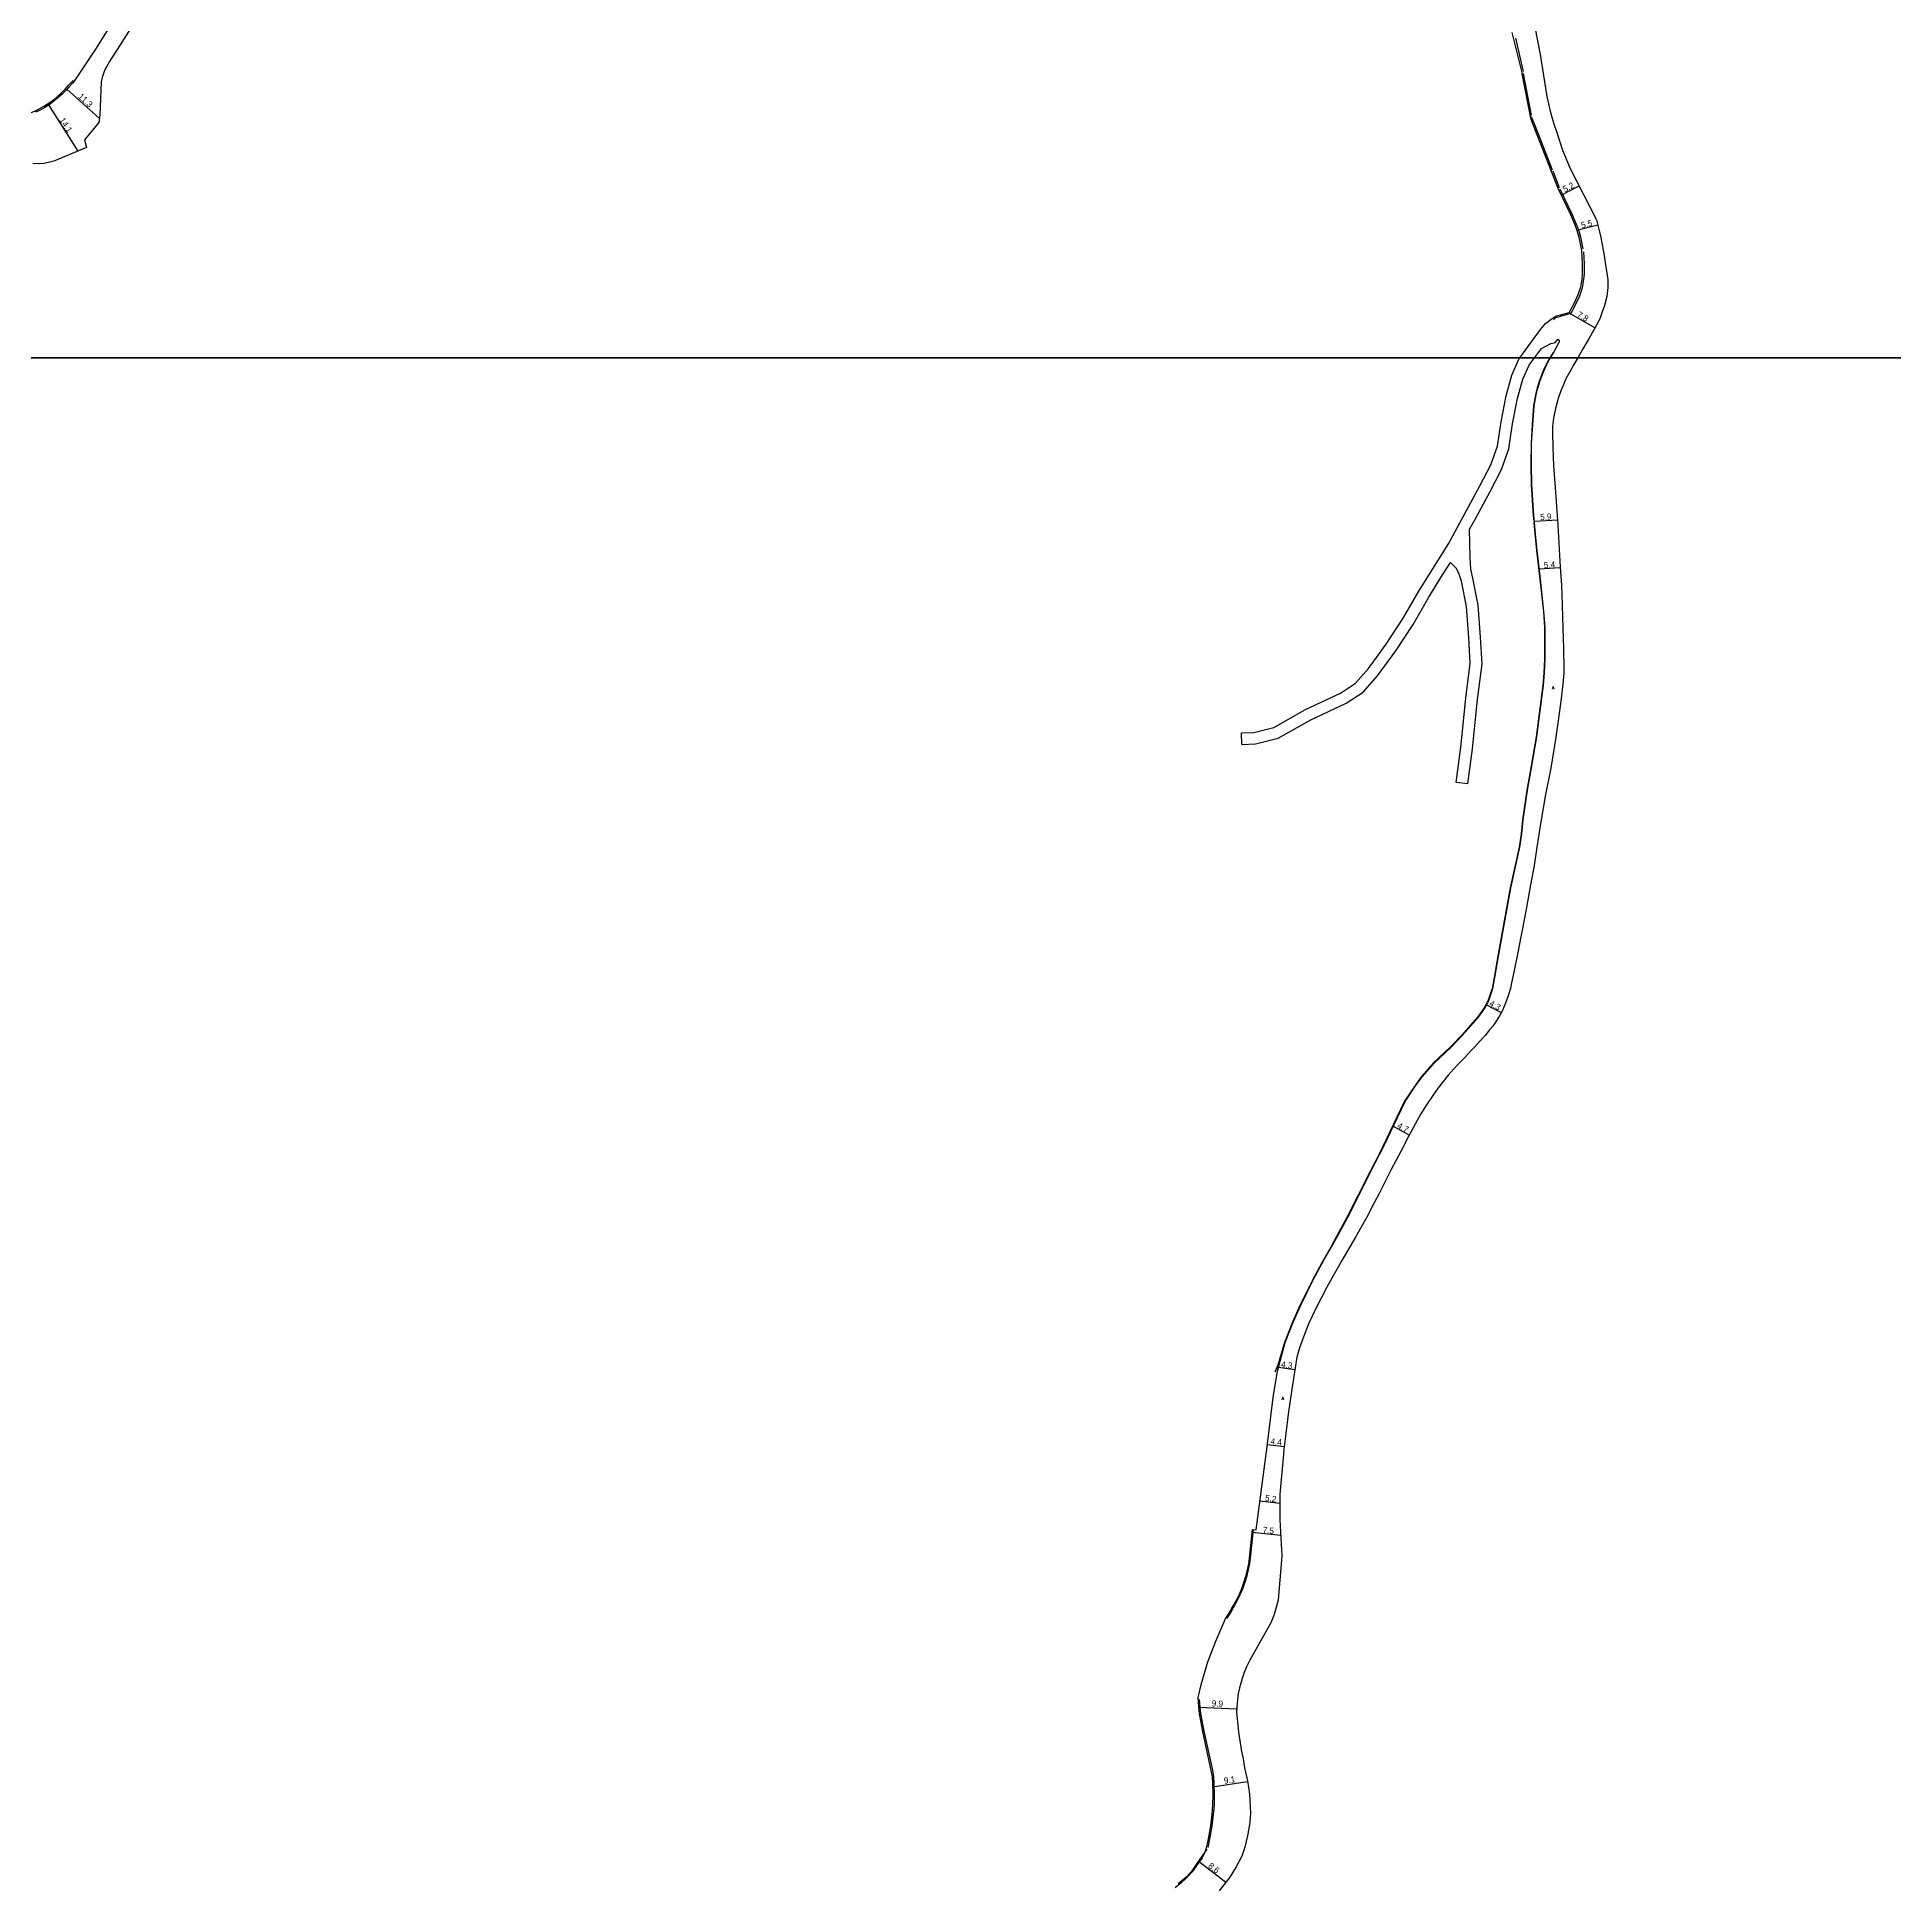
# Model space of a CAD drawing. Header units: metres. Extents: x -24000 to -20800, y -90000 to -87000.
# Drawn here: x -22925.4 to -22446.5, y -89193.6 to -88717.4 of the extents above; entities that cross this region are included whole.
import ezdxf

# ---------------------------------------------------------------- set-up
doc = ezdxf.new("R2010")
doc.units = ezdxf.units.M
doc.header["$LTSCALE"] = 2.5
for name, color, linetype in [('図郭', 7, 'Continuous'), ('幅員', 7, 'Continuous'), ('歩道・分離帯・安全施設', 7, 'Continuous'), ('舗装', 7, 'Continuous'), ('道路', 7, 'Continuous')]:
    doc.layers.add(name, color=color, linetype=linetype)
doc.styles.get("Standard").update_dxf_attribs({"font": ''})
doc.styles.add('YOKO_DECO', font='txt.shx', dxfattribs={"bigfont": 'extfont.shx'})
doc.styles.get('Standard').set_extended_font_data('@MS PGothic')

msp = doc.modelspace()

# ---------------------------------------------------------------- linework, layer by layer
at = {"layer": '図郭'}
for points in [[(-23200, -88800), (-22400, -88800), (-22400, -88200), (-23200, -88200)], [(-23200, -89400), (-22400, -89400), (-22400, -88800), (-23200, -88800)]]:
    msp.add_lwpolyline(points, close=True, dxfattribs=at)
at = {"layer": '幅員'}
for points in [[(-22909.31, -88738.31), (-22917.72, -88730.8)], [(-22914.76, -88746.72), (-22922.4, -88734.83)], [(-22532.57, -88758.05), (-22527.93, -88755.66)], [(-22528.47, -88767.12), (-22523.1, -88765.74)], [(-22530.6, -88788.39), (-22523.8, -88792.31)], [(-22539.44, -88842.1), (-22533.5, -88841.74)], [(-22538.17, -88854.43), (-22532.77, -88854.07)], [(-22551.74, -88966.79), (-22547.98, -88968.77)], [(-22575.83, -88998.09), (-22571.66, -89000.33)], [(-22605.4, -89060.15), (-22601.19, -89060.79)], [(-22608.28, -89080.09), (-22603.89, -89080.59)], [(-22605.05, -89095.35), (-22610.2, -89094.67)], [(-22604.83, -89103.54), (-22612.28, -89102.78)], [(-22626.05, -89147.81), (-22616.16, -89148.23)], [(-22622.37, -89168.38), (-22613.39, -89166.95)], [(-22625.8, -89187.64), (-22618.94, -89192.88)]]:
    msp.add_lwpolyline(points, dxfattribs=at)
at = {"layer": '歩道・分離帯・安全施設'}
for points in [[(-22544.33, -88717.6), (-22542.33, -88726.17)], [(-22933.52, -88738.52), (-22932.4, -88738.37), (-22931.21, -88738.14), (-22929.72, -88737.78), (-22928.37, -88737.36), (-22927.1, -88736.89), (-22926.03, -88736.43), (-22925.93, -88736.39), (-22924.84, -88735.85), (-22923.61, -88735.16), (-22922.24, -88734.29), (-22921.16, -88733.5), (-22920.3, -88732.8), (-22919.04, -88731.65), (-22918.13, -88730.72), (-22917.52, -88730.04), (-22917.28, -88729.76), (-22916.1, -88728.49)], [(-22542.31, -88726.73), (-22540.23, -88737.45)], [(-22540.25, -88737.82), (-22539.41, -88739.9), (-22537.07, -88745.79), (-22534.83, -88751.53)], [(-22534.7, -88751.85), (-22533.04, -88756.13)], [(-22532.88, -88756.43), (-22529.78, -88762.92), (-22528.8, -88765.12), (-22528.07, -88766.99), (-22527.57, -88768.83), (-22526.91, -88771.95)], [(-22526.78, -88772.7), (-22526.64, -88775.74), (-22526.64, -88778.46), (-22526.74, -88779.69), (-22526.92, -88780.87), (-22527.14, -88781.94), (-22527.38, -88782.83), (-22527.81, -88784.09), (-22528.81, -88786.27), (-22529.76, -88788.03), (-22530.29, -88788.83)], [(-22530.65, -88788.76), (-22534.02, -88789.71), (-22534.49, -88790.18)], [(-22535.45, -88800), (-22536.07, -88801.05), (-22537.18, -88803.4), (-22538.11, -88805.82), (-22538.73, -88807.74), (-22539.18, -88809.52), (-22539.63, -88812.34), (-22540.02, -88817.27), (-22540.3, -88822.08), (-22540.34, -88827.55), (-22540.23, -88832.68), (-22539.73, -88840.64), (-22539.59, -88842.21)], [(-22534.62, -88798.6), (-22535.45, -88800)], [(-22539.57, -88842.46), (-22539.3, -88845.39), (-22538.91, -88849.68), (-22538.01, -88857.09), (-22537.13, -88865.39), (-22536.83, -88869.46), (-22536.8, -88875.26), (-22536.86, -88877.69), (-22537.01, -88881.2), (-22537.24, -88884.46), (-22537.62, -88887.01), (-22539, -88897.68), (-22540.66, -88907.63), (-22541.3, -88910.9), (-22542.51, -88919.1), (-22542.82, -88922.7), (-22543.32, -88926.12), (-22544.46, -88931.18), (-22545.66, -88936.64), (-22548.8, -88953.76), (-22549.79, -88959.72), (-22550.35, -88962.56), (-22551.46, -88965.87), (-22552.34, -88967.58), (-22554.01, -88969.84), (-22555.35, -88971.43), (-22558.09, -88974.52), (-22560.98, -88977.55), (-22565.33, -88981.61), (-22568.53, -88985.23), (-22570.21, -88987.56), (-22572.93, -88991.58), (-22573.96, -88993.79), (-22578.5, -89003.27), (-22580.6, -89007.44), (-22582.93, -89012.05), (-22584.94, -89016.03), (-22587.75, -89021.6), (-22590.41, -89026.47), (-22591.94, -89029.23), (-22593.75, -89032.37), (-22596.57, -89037.56), (-22599.82, -89044.11), (-22601.78, -89048.53), (-22603.84, -89053.78), (-22605.61, -89059.64), (-22606.32, -89061.46)], [(-22611.93, -89102.02), (-22612.6, -89108.64), (-22612.9, -89110.87), (-22613.26, -89112.78), (-22613.67, -89114.32), (-22614.15, -89115.85), (-22614.71, -89117.39), (-22615.33, -89118.85), (-22616.02, -89120.28), (-22617.06, -89122.2), (-22617.7, -89123.31), (-22618.82, -89124.98)], [(-22625.86, -89145.81), (-22625.68, -89147.77), (-22625.48, -89149.44), (-22625.07, -89151.67), (-22624.61, -89154.02), (-22622.45, -89164.09), (-22622.16, -89165.73), (-22622.03, -89167.34), (-22621.96, -89170.43), (-22622.02, -89173.01), (-22622.21, -89175.47), (-22622.57, -89178.45), (-22622.99, -89180.89), (-22623.62, -89183.98)], [(-22623.87, -89184.38), (-22626.43, -89188.14), (-22627.85, -89190.14), (-22629.31, -89191.72), (-22631.26, -89193.37)]]:
    msp.add_lwpolyline(points, dxfattribs=at)
at = {"layer": '道路'}
for points in [[(-22903.69, -88709.78), (-22910.16, -88720.21), (-22915.49, -88728.2), (-22915.94, -88728.78), (-22916.3, -88729.24), (-22917.07, -88730.06), (-22917.31, -88730.35), (-22917.91, -88731.02), (-22918.82, -88731.96), (-22920.09, -88733.1), (-22920.95, -88733.8), (-22922.03, -88734.59), (-22923.4, -88735.47), (-22924.63, -88736.16), (-22925.76, -88736.71)], [(-22900.09, -88713.21), (-22902.97, -88717.73), (-22906.71, -88723.65), (-22907.49, -88724.96), (-22907.89, -88725.75), (-22908.18, -88726.49), (-22908.57, -88727.76), (-22908.83, -88728.87), (-22909.2, -88737.48), (-22909.45, -88739.37), (-22913.19, -88743.85), (-22912.61, -88745.83), (-22921.05, -88749.29), (-22923.58, -88749.89), (-22924.88, -88750), (-22926.47, -88749.89)], [(-22539.33, -88714.81), (-22537.98, -88721.82), (-22536.21, -88732.65), (-22535.4, -88736.4), (-22534.51, -88739.45), (-22533.6, -88742.2), (-22532.21, -88746.45), (-22530.21, -88751.22), (-22523.44, -88764.4), (-22522.65, -88767.49), (-22522.3, -88769.01), (-22521.47, -88773.66), (-22521.01, -88776.61), (-22520.87, -88777.57), (-22520.52, -88779.88), (-22520.49, -88781.92), (-22520.78, -88784.22), (-22521.38, -88786.52), (-22521.94, -88788.19), (-22522.58, -88789.99), (-22523.41, -88791.63), (-22525.31, -88794.94), (-22527.02, -88797.82), (-22528.28, -88800)], [(-22545.25, -88716.16), (-22542.59, -88726.78), (-22542.7, -88726.81), (-22540.48, -88738.22), (-22539.76, -88740.04), (-22537.41, -88745.93), (-22535.09, -88751.87), (-22533.32, -88756.48), (-22530.16, -88763.09), (-22529.18, -88765.28), (-22528.47, -88767.12), (-22527.98, -88768.93), (-22527.28, -88772.33), (-22527.09, -88775.78), (-22527.08, -88778.44), (-22527.18, -88779.61), (-22527.35, -88780.74), (-22527.57, -88781.76), (-22527.79, -88782.6), (-22528.2, -88783.8), (-22529.17, -88785.91), (-22530.09, -88787.62), (-22530.6, -88788.39), (-22534.05, -88789.37)], [(-22543.17, -88800), (-22537.84, -88792.73), (-22536.6, -88791.18), (-22535.09, -88790.06), (-22534.05, -88789.37)], [(-22535.26, -88800), (-22534.47, -88798.68), (-22532.99, -88795.83), (-22532.97, -88795.71), (-22532.99, -88795.57), (-22533.05, -88795.46), (-22533.15, -88795.38), (-22533.27, -88795.33), (-22533.41, -88795.32), (-22533.54, -88795.37), (-22533.68, -88795.46), (-22534.25, -88796.13)], [(-22528.28, -88800), (-22529.31, -88801.77), (-22530.34, -88803.62), (-22531.32, -88805.46), (-22532.06, -88807.11), (-22532.64, -88808.48), (-22533.35, -88810.47), (-22534.02, -88813.07), (-22534.53, -88815.57), (-22534.75, -88817.6), (-22534.78, -88819.54), (-22534.72, -88823.07), (-22534.47, -88827.89), (-22534.08, -88833.46), (-22533.72, -88838.23), (-22533.41, -88843.18), (-22533.05, -88849.32), (-22532.78, -88853.99), (-22532.47, -88858.59), (-22532.39, -88860.95), (-22532.11, -88869.71), (-22531.96, -88874.87), (-22531.91, -88876.38), (-22531.82, -88878.87), (-22531.88, -88881.33), (-22532.08, -88884.09), (-22532.6, -88888.52), (-22533.28, -88893.6), (-22533.92, -88897.78), (-22534.59, -88902.05), (-22535.24, -88905.74), (-22536.53, -88912.58), (-22537.78, -88919.62), (-22538.77, -88926.14), (-22539.47, -88930.88), (-22540.4, -88935.87), (-22541.19, -88940.2), (-22541.94, -88944.01), (-22542.95, -88949.24), (-22543.71, -88953.32), (-22544.63, -88957.94), (-22545.31, -88961.14), (-22545.63, -88962.59), (-22546.22, -88964.5), (-22546.89, -88966.32), (-22547.77, -88968.37), (-22548.4, -88969.58), (-22549.31, -88971.02), (-22550.19, -88972.27), (-22550.98, -88973.26), (-22552.16, -88974.69), (-22553.37, -88976.06), (-22554.89, -88977.73), (-22555.53, -88978.39), (-22557.58, -88980.54), (-22559.09, -88982.11), (-22560.19, -88983.28), (-22561.62, -88984.9), (-22562.96, -88986.56), (-22564.22, -88988.18), (-22565.62, -88990.16), (-22567.24, -88992.59), (-22568.67, -88994.9), (-22570.08, -88997.37), (-22571.87, -89000.72), (-22573.79, -89004.42), (-22576.36, -89009.23), (-22579.49, -89015.42), (-22580.72, -89017.83), (-22582.66, -89021.5), (-22585.56, -89026.66), (-22589.08, -89032.72), (-22592.9, -89039.58), (-22595.86, -89045.23), (-22597.58, -89048.81), (-22598.63, -89051.46), (-22599.96, -89055.23), (-22600.64, -89057.57), (-22601.13, -89060.35), (-22601.95, -89065.8), (-22602.91, -89072.32), (-22603.51, -89077.25), (-22603.98, -89081.41), (-22604.17, -89083.57), (-22605.03, -89092.92), (-22605.06, -89099.48), (-22604.52, -89108.83), (-22605.49, -89120.25), (-22606.49, -89123.93), (-22607.39, -89126.1), (-22612.79, -89135.67), (-22613.64, -89137.44), (-22614.21, -89138.87), (-22614.8, -89140.45), (-22615.48, -89142.86), (-22615.75, -89144.29), (-22616.09, -89146.74), (-22616.19, -89149.05), (-22615.7, -89154.29), (-22615.07, -89158.16), (-22614.98, -89158.8), (-22614.53, -89161.15), (-22614.14, -89163.48), (-22613.42, -89166.79), (-22612.86, -89170.27), (-22612.6, -89175.01), (-22612.82, -89177.5), (-22613.41, -89180.98), (-22614.1, -89183.91), (-22614.87, -89186.21), (-22616.33, -89188.96), (-22617.96, -89191.6), (-22620.67, -89195.15)], [(-22612.2, -89101.99), (-22611.19, -89102.12), (-22610.75, -89098.83), (-22608.34, -89080.62), (-22606.73, -89068), (-22605.68, -89061.18), (-22603.69, -89053.83), (-22601.63, -89048.6), (-22599.67, -89044.18), (-22596.43, -89037.63), (-22593.61, -89032.45), (-22591.8, -89029.31), (-22590.26, -89026.55), (-22587.6, -89021.67), (-22584.79, -89016.1), (-22582.78, -89012.12), (-22580.46, -89007.52), (-22578.35, -89003.34), (-22573.81, -88993.86), (-22572.78, -88991.66), (-22570.08, -88987.66), (-22568.4, -88985.33), (-22565.22, -88981.72), (-22560.86, -88977.67), (-22557.97, -88974.63), (-22555.23, -88971.54), (-22553.88, -88969.94), (-22552.2, -88967.66), (-22551.3, -88965.93), (-22550.19, -88962.6), (-22549.63, -88959.75), (-22548.64, -88953.79), (-22545.5, -88936.67), (-22544.3, -88931.21), (-22543.15, -88926.15), (-22542.65, -88922.72), (-22542.34, -88919.12), (-22541.14, -88910.93), (-22540.5, -88907.65), (-22538.83, -88897.71), (-22537.45, -88887.03), (-22537.08, -88884.47), (-22536.84, -88881.21), (-22536.7, -88877.69), (-22536.64, -88875.26), (-22536.67, -88869.46), (-22536.96, -88865.38), (-22537.85, -88857.07), (-22538.75, -88849.66), (-22539.14, -88845.37), (-22539.57, -88840.63), (-22540.07, -88832.67), (-22540.17, -88827.55), (-22540.14, -88822.09), (-22539.85, -88817.28), (-22539.46, -88812.36), (-22539.02, -88809.56), (-22538.57, -88807.79), (-22537.96, -88805.87), (-22537.03, -88803.46), (-22535.93, -88801.13), (-22535.26, -88800)], [(-22612.2, -89101.99), (-22612.87, -89108.61), (-22613.17, -89110.83), (-22613.53, -89112.72), (-22613.93, -89114.24), (-22614.4, -89115.76), (-22614.96, -89117.29), (-22615.57, -89118.74), (-22616.26, -89120.15), (-22617.3, -89122.07), (-22617.93, -89123.16), (-22619.05, -89124.83), (-22621.62, -89130.86), (-22623.72, -89136.19), (-22625.45, -89142.07), (-22626.16, -89145.3), (-22626.05, -89147.81), (-22625.85, -89149.5), (-22625.43, -89151.74), (-22624.97, -89154.1), (-22622.81, -89164.16), (-22622.52, -89165.78), (-22622.4, -89167.36), (-22622.33, -89170.43), (-22622.39, -89172.99), (-22622.58, -89175.43), (-22622.93, -89178.39), (-22623.35, -89180.82), (-22623.8, -89183.04), (-22624.01, -89184.09), (-22624.29, -89184.97), (-22624.64, -89185.77), (-22625.11, -89186.62), (-22626.17, -89188.18), (-22627.62, -89190.23), (-22629.16, -89191.89), (-22630.55, -89193.15), (-22632.01, -89194.35)]]:
    msp.add_lwpolyline(points, dxfattribs=at)
at = {"layer": '道路', "flags": 128}
for points in [[(-22539.4, -88800), (-22537.61, -88797.64), (-22535.22, -88796.32), (-22534.25, -88796.13)], [(-22614.97, -88896.66), (-22611.73, -88896.55), (-22606.59, -88895.27), (-22598.4, -88890.62), (-22589.4, -88886.43), (-22585.53, -88883.89), (-22582.21, -88880.08), (-22577.64, -88873.84), (-22573.25, -88867.14), (-22569.22, -88860.18), (-22565.64, -88854.39), (-22561.61, -88847.96), (-22557.5, -88840.46), (-22553.47, -88833.04), (-22550.7, -88827.62), (-22548.92, -88822.74), (-22548.04, -88816.51), (-22546.72, -88809.84), (-22545.21, -88804.51), (-22543.42, -88800.35), (-22543.17, -88800)], [(-22556.13, -88844.21), (-22554.88, -88841.92), (-22550.82, -88834.44), (-22547.94, -88828.82), (-22545.99, -88823.47), (-22545.08, -88817.02), (-22543.8, -88810.53), (-22542.38, -88805.51), (-22540.81, -88801.87), (-22539.4, -88800)], [(-22556.63, -88909.83), (-22555.4, -88900.75), (-22554.11, -88888.1), (-22552.94, -88878.85), (-22553.35, -88871.97), (-22553.94, -88863.74), (-22555.31, -88856.77), (-22555.78, -88854.52), (-22556.02, -88851.36), (-22556.13, -88844.21)], [(-22614.88, -88899.66), (-22611.31, -88899.54), (-22605.47, -88898.08), (-22597.02, -88893.29), (-22587.94, -88889.06), (-22583.54, -88886.17), (-22579.87, -88881.96), (-22575.18, -88875.55), (-22570.7, -88868.71), (-22566.65, -88861.73), (-22563.1, -88855.97), (-22561.08, -88852.76)], [(-22559.61, -88909.43), (-22558.38, -88900.4), (-22557.09, -88887.77), (-22555.96, -88878.75), (-22556.35, -88872.17), (-22556.92, -88864.14), (-22558.22, -88857.57), (-22558.86, -88855.77), (-22559.49, -88854.33), (-22561.08, -88852.76)], [(-22614.88, -88899.66), (-22614.97, -88896.66)], [(-22556.63, -88909.83), (-22559.61, -88909.43)]]:
    msp.add_lwpolyline(points, dxfattribs=at)

# ---------------------------------------------------------------- texts
at = {"layer": '幅員'}
for s, rotation, p in [('11.3', 317, (-22914.96, -88732.82)), ('14.1', 303, (-22919.73, -88738.72)), ('5.2', 27, (-22531.6, -88757.38)), ('5.5', 14, (-22527.18, -88766.68)), ('7.8', 330, (-22528.59, -88789.34)), ('5.9', 3, (-22537.9, -88841.86)), ('5.4', 4, (-22536.94, -88854.25)), ('4.3', 332, (-22551.23, -88966.92)), ('4.7', 332, (-22574.96, -88998.43)), ('4.3', 351, (-22604.83, -89060.17)), ('4.4', 354, (-22607.5, -89080.02)), ('5.2', 352, (-22608.94, -89094.62)), ('7.5', 354, (-22609.53, -89102.88)), ('9.9', 358, (-22622.62, -89147.63)), ('9.1', 9, (-22619.33, -89167.58)), ('8.6', 323, (-22623.67, -89189.04))]:
    msp.add_text(s, height=1.6, rotation=rotation, dxfattribs=at).set_placement(p)
at = {"layer": '舗装', "style": 'YOKO_DECO'}
for p in [(-22534.86, -88885.39, 1074.51), (-22604.58, -89068.56, 1083.32)]:
    msp.add_text('A', height=0.75, dxfattribs=at).set_placement(p)

doc.saveas('drawing.dxf')
